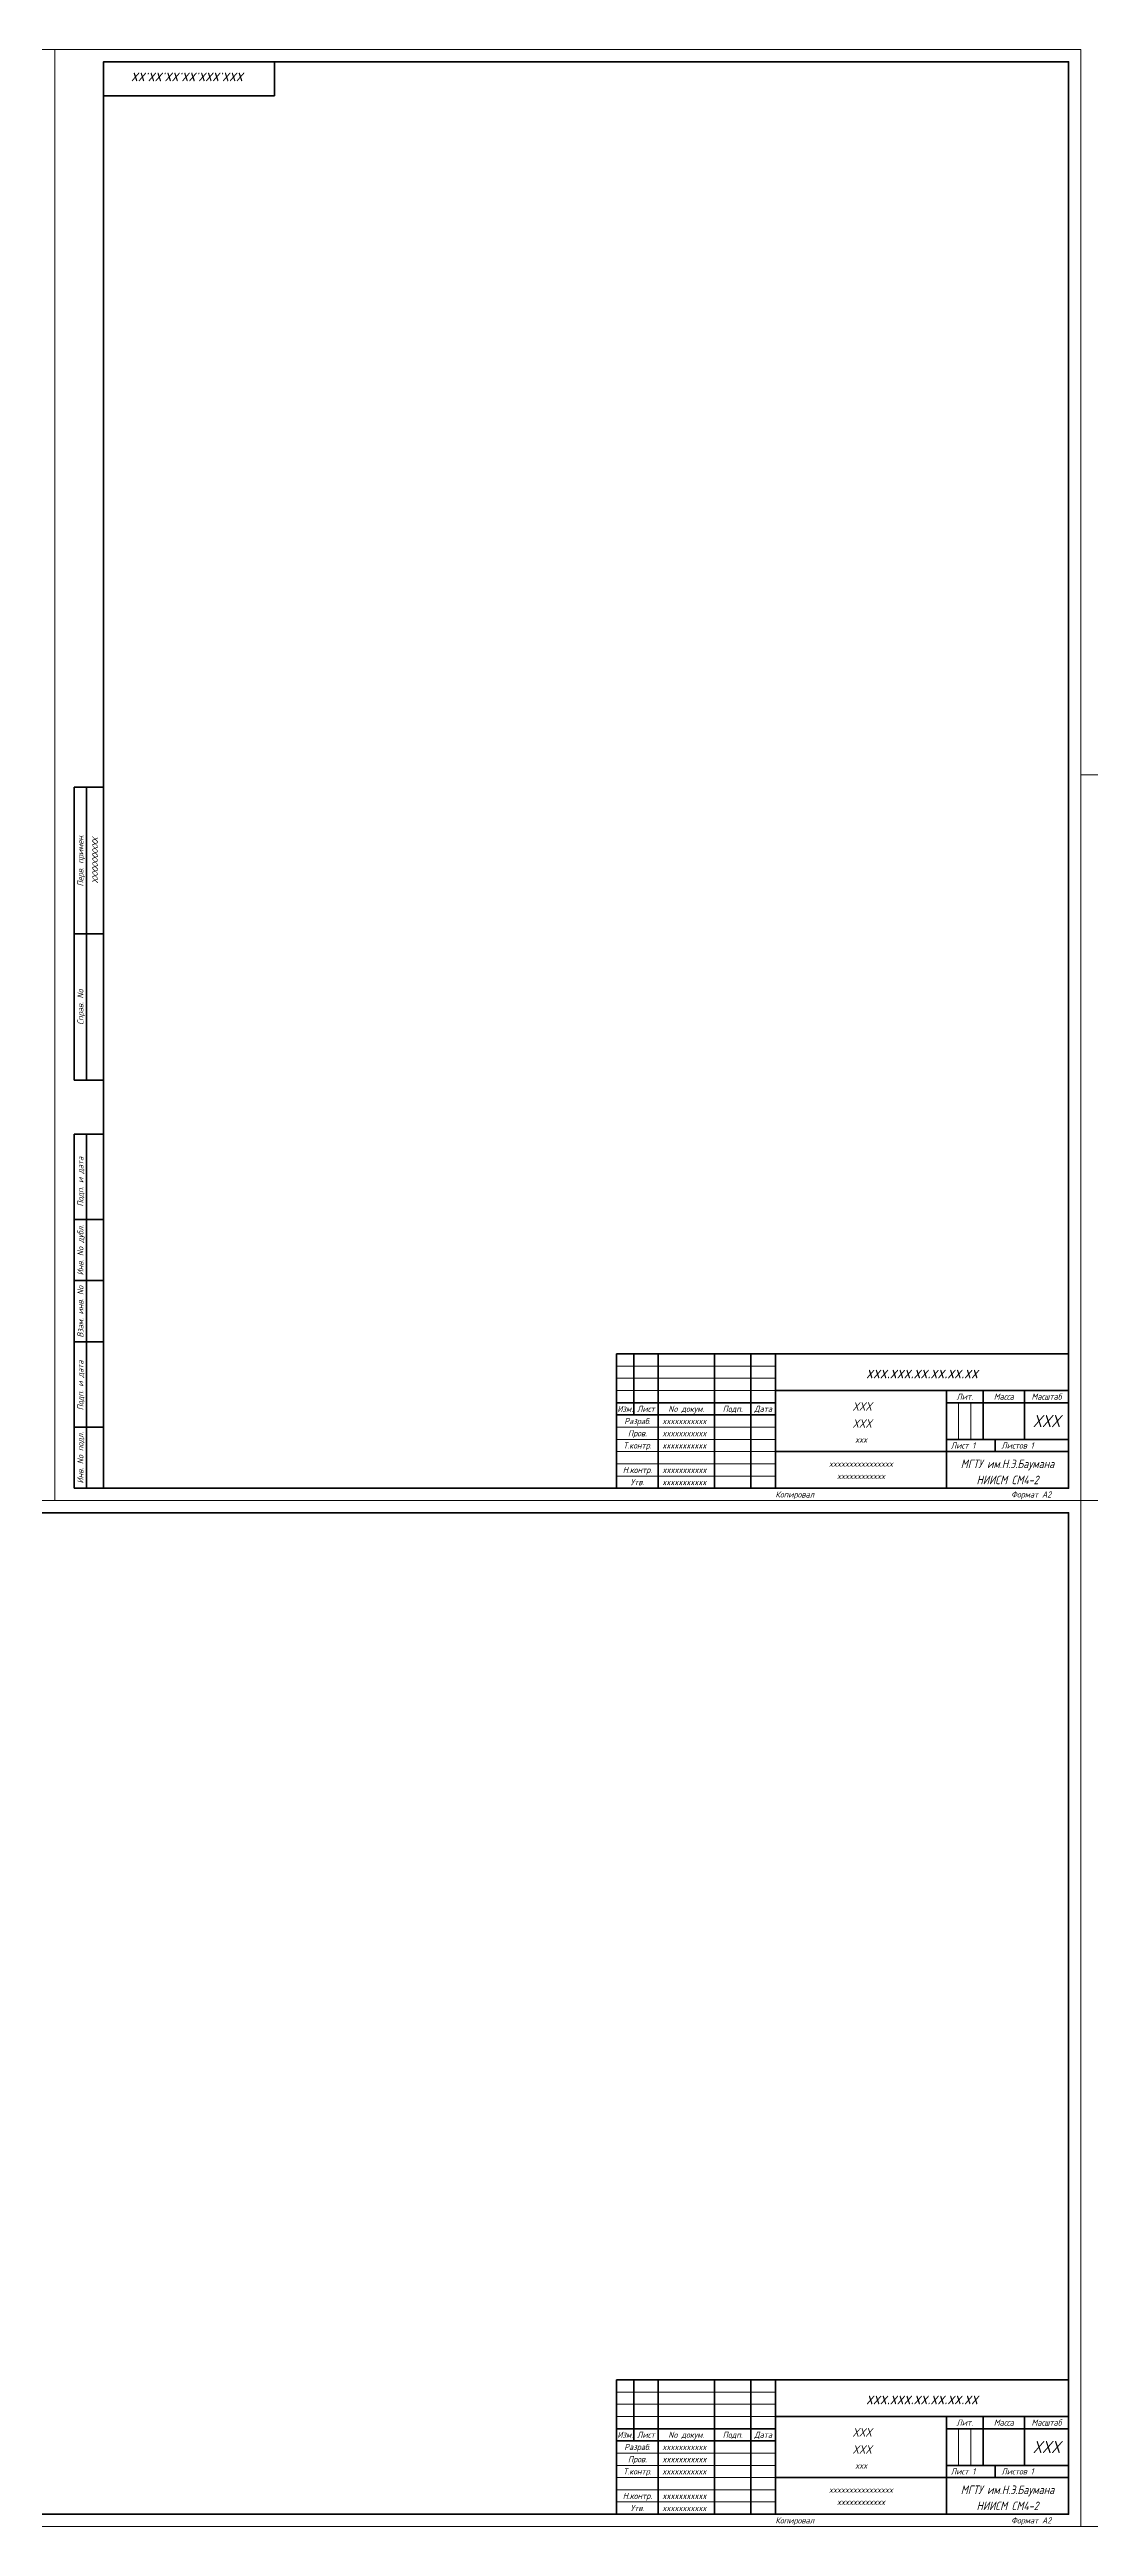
# Model space of a CAD drawing. Header units: millimetres. Extents: x 108 to 2419, y -459 to 1780.
# Drawn here: x 1367 to 1793, y -38 to 976 of the extents above; entities that cross this region are included whole.
import ezdxf
from ezdxf.enums import TextEntityAlignment as Align

# ---------------------------------------------------------------- set-up
doc = ezdxf.new("R2010")
doc.units = ezdxf.units.MM
for name, color, linetype, lineweight in [('OSN25', 2, 'Continuous', 20), ('OSN50', 3, 'Continuous', 50), ('TEXT', 1, 'Continuous', 30)]:
    doc.layers.add(name, color=color, linetype=linetype, lineweight=lineweight)
doc.styles.add('E', font='simplex.shx', dxfattribs={"width": 0.8, "oblique": 15})

msp = doc.modelspace()

# ---------------------------------------------------------------- linework, layer by layer
at = {"layer": 'OSN25'}
for p, q in [((1599.4, 436.7), (1664.4, 436.7)), ((1599.4, 431.7), (1664.4, 431.7)), ((1599.4, 426.7), (1664.4, 426.7)), ((1739.4, 421.7), (1739.4, 406.7)), ((1744.4, 421.7), (1744.4, 406.7)), ((1599.4, 411.7), (1664.4, 411.7)), ((1599.4, 406.7), (1664.4, 406.7)), ((1599.4, 401.7), (1664.4, 401.7)), ((1599.4, 396.7), (1664.4, 396.7)), ((1599.4, 391.7), (1664.4, 391.7)), ((1599.4, 16.7), (1664.4, 16.7)), ((1599.4, 11.7), (1664.4, 11.7)), ((1599.4, 6.7), (1664.4, 6.7)), ((1739.4, 1.7), (1739.4, -13.3)), ((1744.4, 1.7), (1744.4, -13.3)), ((1599.4, -8.3), (1664.4, -8.3)), ((1599.4, -13.3), (1664.4, -13.3)), ((1599.4, -18.3), (1664.4, -18.3)), ((1599.4, -23.3), (1664.4, -23.3)), ((1599.4, -28.3), (1664.4, -28.3))]:
    msp.add_line(p, q, dxfattribs=at)
at = {"layer": 'OSN25', "linetype": 'Continuous'}
for points in [[(528.4, 381.7), (1369.4, 381.7), (1369.4, 975.7), (528.4, 975.7)], [(1369.4, 381.7), (1789.4, 381.7), (1789.4, 975.7), (1369.4, 975.7)], [(1789.4, 381.7), (2209.4, 381.7), (2209.4, 678.7), (1789.4, 678.7)], [(1195.4, 381.7), (1195.4, -38.3), (1789.4, -38.3), (1789.4, 381.7)], [(1789.4, 381.7), (1789.4, -38.3), (2086.4, -38.3), (2086.4, 381.7)]]:
    msp.add_lwpolyline(points, close=True, dxfattribs=at)
at = {"layer": 'OSN50'}
for p, q in [((1382.4, 673.7), (1382.4, 553.7)), ((1382.4, 386.7), (1382.4, 531.7)), ((1749.4, 426.7), (1749.4, 406.7)), ((1766.4, 426.7), (1766.4, 406.7)), ((1749.4, 6.7), (1749.4, -13.3)), ((1766.4, 6.7), (1766.4, -13.3))]:
    msp.add_line(p, q, dxfattribs=at)
at = {"layer": 'OSN50', "linetype": 'Continuous'}
for points in [[(1389.4, 386.7), (1784.4, 386.7), (1784.4, 970.7), (1389.4, 970.7)], [(1215.4, 376.7), (1215.4, -33.3), (1784.4, -33.3), (1784.4, 376.7)]]:
    msp.add_lwpolyline(points, close=True, dxfattribs=at)
at = {"layer": 'OSN50'}
for points in [[(1459.4, 956.7), (1459.4, 970.7)], [(1389.4, 956.7), (1459.4, 956.7)], [(1389.4, 673.7), (1377.4, 673.7)], [(1377.4, 673.7), (1377.4, 553.7)], [(1389.4, 613.7), (1377.4, 613.7)], [(1377.4, 553.7), (1389.4, 553.7)], [(1377.4, 386.7), (1377.4, 531.7)], [(1389.4, 531.7), (1377.4, 531.7)], [(1389.4, 496.7), (1377.4, 496.7)], [(1389.4, 471.7), (1377.4, 471.7)], [(1389.4, 446.7), (1377.4, 446.7)], [(1599.4, 441.7), (1784.4, 441.7)], [(1599.4, 386.7), (1599.4, 441.7)], [(1606.4, 441.7), (1606.4, 416.7)], [(1616.4, 441.7), (1616.4, 386.7)], [(1639.4, 441.7), (1639.4, 386.7)], [(1654.4, 441.7), (1654.4, 386.7)], [(1664.4, 441.7), (1664.4, 386.7)], [(1664.4, 426.7), (1784.4, 426.7)], [(1734.4, 426.7), (1734.4, 386.7)], [(1599.4, 421.7), (1664.4, 421.7)], [(1599.4, 416.7), (1664.4, 416.7)], [(1734.4, 421.7), (1784.4, 421.7)], [(1389.4, 411.7), (1377.4, 411.7)], [(1734.4, 406.7), (1784.4, 406.7)], [(1754.4, 406.7), (1754.4, 401.7)], [(1664.4, 401.7), (1784.4, 401.7)], [(1389.4, 386.7), (1377.4, 386.7)], [(1599.4, -33.3), (1599.4, 21.7)], [(1599.4, 21.7), (1784.4, 21.7)], [(1606.4, 21.7), (1606.4, -3.3)], [(1616.4, 21.7), (1616.4, -33.3)], [(1639.4, 21.7), (1639.4, -33.3)], [(1654.4, 21.7), (1654.4, -33.3)], [(1664.4, 21.7), (1664.4, -33.3)], [(1599.4, 1.7), (1664.4, 1.7)], [(1664.4, 6.7), (1784.4, 6.7)], [(1734.4, 6.7), (1734.4, -33.3)], [(1734.4, 1.7), (1784.4, 1.7)], [(1599.4, -3.3), (1664.4, -3.3)], [(1664.4, -18.3), (1784.4, -18.3)], [(1734.4, -13.3), (1784.4, -13.3)], [(1754.4, -13.3), (1754.4, -18.3)]]:
    msp.add_lwpolyline(points, dxfattribs=at)

# ---------------------------------------------------------------- texts
at = {"layer": 'TEXT', "style": 'E', "oblique": 15, "width": 0.8}
for s, height, rotation, p in [('xxx.xxx.xx.xx.xx.xx', 5, 180, (1424.4, 963.7)), ('Перв. примен.', 2.5, 90, (1379.9, 643.7)), ('ХХХХХХХХХХ', 2.5, 90, (1385.9, 643.7)), ('Справ. No', 2.5, 90, (1379.9, 583.7)), ('Подп. и дата', 2.5, 90, (1379.9, 512.2)), ('Инв. No дубл.', 2.5, 90, (1379.9, 484.2)), ('Взам. инв. No', 2.5, 90, (1379.9, 459)), ('Подп. и дата', 2.5, 90, (1379.9, 428.8)), ('Инв. No подл.', 2.5, 90, (1379.9, 399.2))]:
    msp.add_text(s, height=height, rotation=rotation, dxfattribs=at).set_placement(p, align=Align.MIDDLE_CENTER)
for s, height, p in [('xxx.xxx.xx.xx.xx.xx', 5, (1724.4, 434.2)), ('Изм.', 2.5, (1602.9, 419.2)), ('Лист', 2.5, (1611.4, 419.2)), ('No докум.', 2.5, (1627.9, 419.2)), ('Подп.', 2.5, (1646.9, 419.2)), ('Дата', 2.5, (1659.4, 419.2)), ('XXX', 3.5, (1699.9, 420.2)), ('Лит.', 2.5, (1741.9, 424.2)), ('Масса', 2.5, (1757.9, 424.2)), ('XXX', 5, (1775.4, 414.2)), ('Масштаб', 2.5, (1775.4, 424.2)), ('Разраб.', 2.5, (1607.9, 414.2)), ('Пров.', 2.5, (1607.9, 409.2)), ('XXX', 3.5, (1699.9, 413.2)), ('xxx', 2.5, (1699.5, 406.6)), ('Т.контр.', 2.5, (1607.9, 404.2)), ('xxxxxxxxxxxxxxxx', 2.5, (1699.4, 396.7)), ('МГТУ им.Н.Э.Баумана', 3.5, (1759.4, 396.7)), ('Н.контр.', 2.5, (1607.9, 394.2)), ('Утв.', 2.5, (1607.9, 389.2)), ('xxxxxxxxxxxx', 2.5, (1699.4, 391.7)), ('НИИСМ СМ4-2', 3.5, (1759.4, 390.1)), ('xxx.xxx.xx.xx.xx.xx', 5, (1724.4, 14.2)), ('Изм.', 2.5, (1602.9, -0.8)), ('Лист', 2.5, (1611.4, -0.8)), ('No докум.', 2.5, (1627.9, -0.8)), ('Подп.', 2.5, (1646.9, -0.8)), ('Дата', 2.5, (1659.4, -0.8)), ('XXX', 3.5, (1699.9, 0.2)), ('Лит.', 2.5, (1741.9, 4.2)), ('Масса', 2.5, (1757.9, 4.2)), ('Масштаб', 2.5, (1775.4, 4.2)), ('Разраб.', 2.5, (1607.9, -5.8)), ('Пров.', 2.5, (1607.9, -10.8)), ('XXX', 3.5, (1699.9, -6.8)), ('XXX', 5, (1775.4, -5.8)), ('Т.контр.', 2.5, (1607.9, -15.8)), ('xxx', 2.5, (1699.5, -13.4)), ('Н.контр.', 2.5, (1607.9, -25.8)), ('Утв.', 2.5, (1607.9, -30.8)), ('xxxxxxxxxxxxxxxx', 2.5, (1699.4, -23.3)), ('xxxxxxxxxxxx', 2.5, (1699.4, -28.3)), ('МГТУ им.Н.Э.Баумана', 3.5, (1759.4, -23.3)), ('НИИСМ СМ4-2', 3.5, (1759.4, -29.9))]:
    msp.add_text(s, height=height, dxfattribs=at).set_placement(p, align=Align.MIDDLE_CENTER)
for s, p in [('xxxxxxxxxxx', (1618.1, 414.2)), ('xxxxxxxxxxx', (1618.1, 409.2)), ('xxxxxxxxxxx', (1618.1, 404.2)), ('Лист 1', (1736.2, 404.2)), ('Листов 1', (1756.9, 404.2)), ('xxxxxxxxxxx', (1618.1, 394.2)), ('xxxxxxxxxxx', (1618.1, 389.2)), ('xxxxxxxxxxx', (1618.1, -5.8)), ('xxxxxxxxxxx', (1618.1, -10.8)), ('xxxxxxxxxxx', (1618.1, -15.8)), ('Лист 1', (1736.2, -15.8)), ('Листов 1', (1756.9, -15.8)), ('xxxxxxxxxxx', (1618.1, -25.8)), ('xxxxxxxxxxx', (1618.1, -30.8))]:
    msp.add_text(s, height=2.5, dxfattribs=at).set_placement(p, align=Align.MIDDLE_LEFT)
at = {"layer": 'TEXT', "linetype": 'Continuous', "style": 'E', "oblique": 15, "width": 0.8}
for s, p in [('Копировал', (1664.4, 382.9)), ('Формат A2', (1760.9, 382.9)), ('Копировал', (1664.4, -37.1)), ('Формат A2', (1760.9, -37.1))]:
    msp.add_text(s, height=2.5, dxfattribs=at).set_placement(p)

doc.saveas('drawing.dxf')
